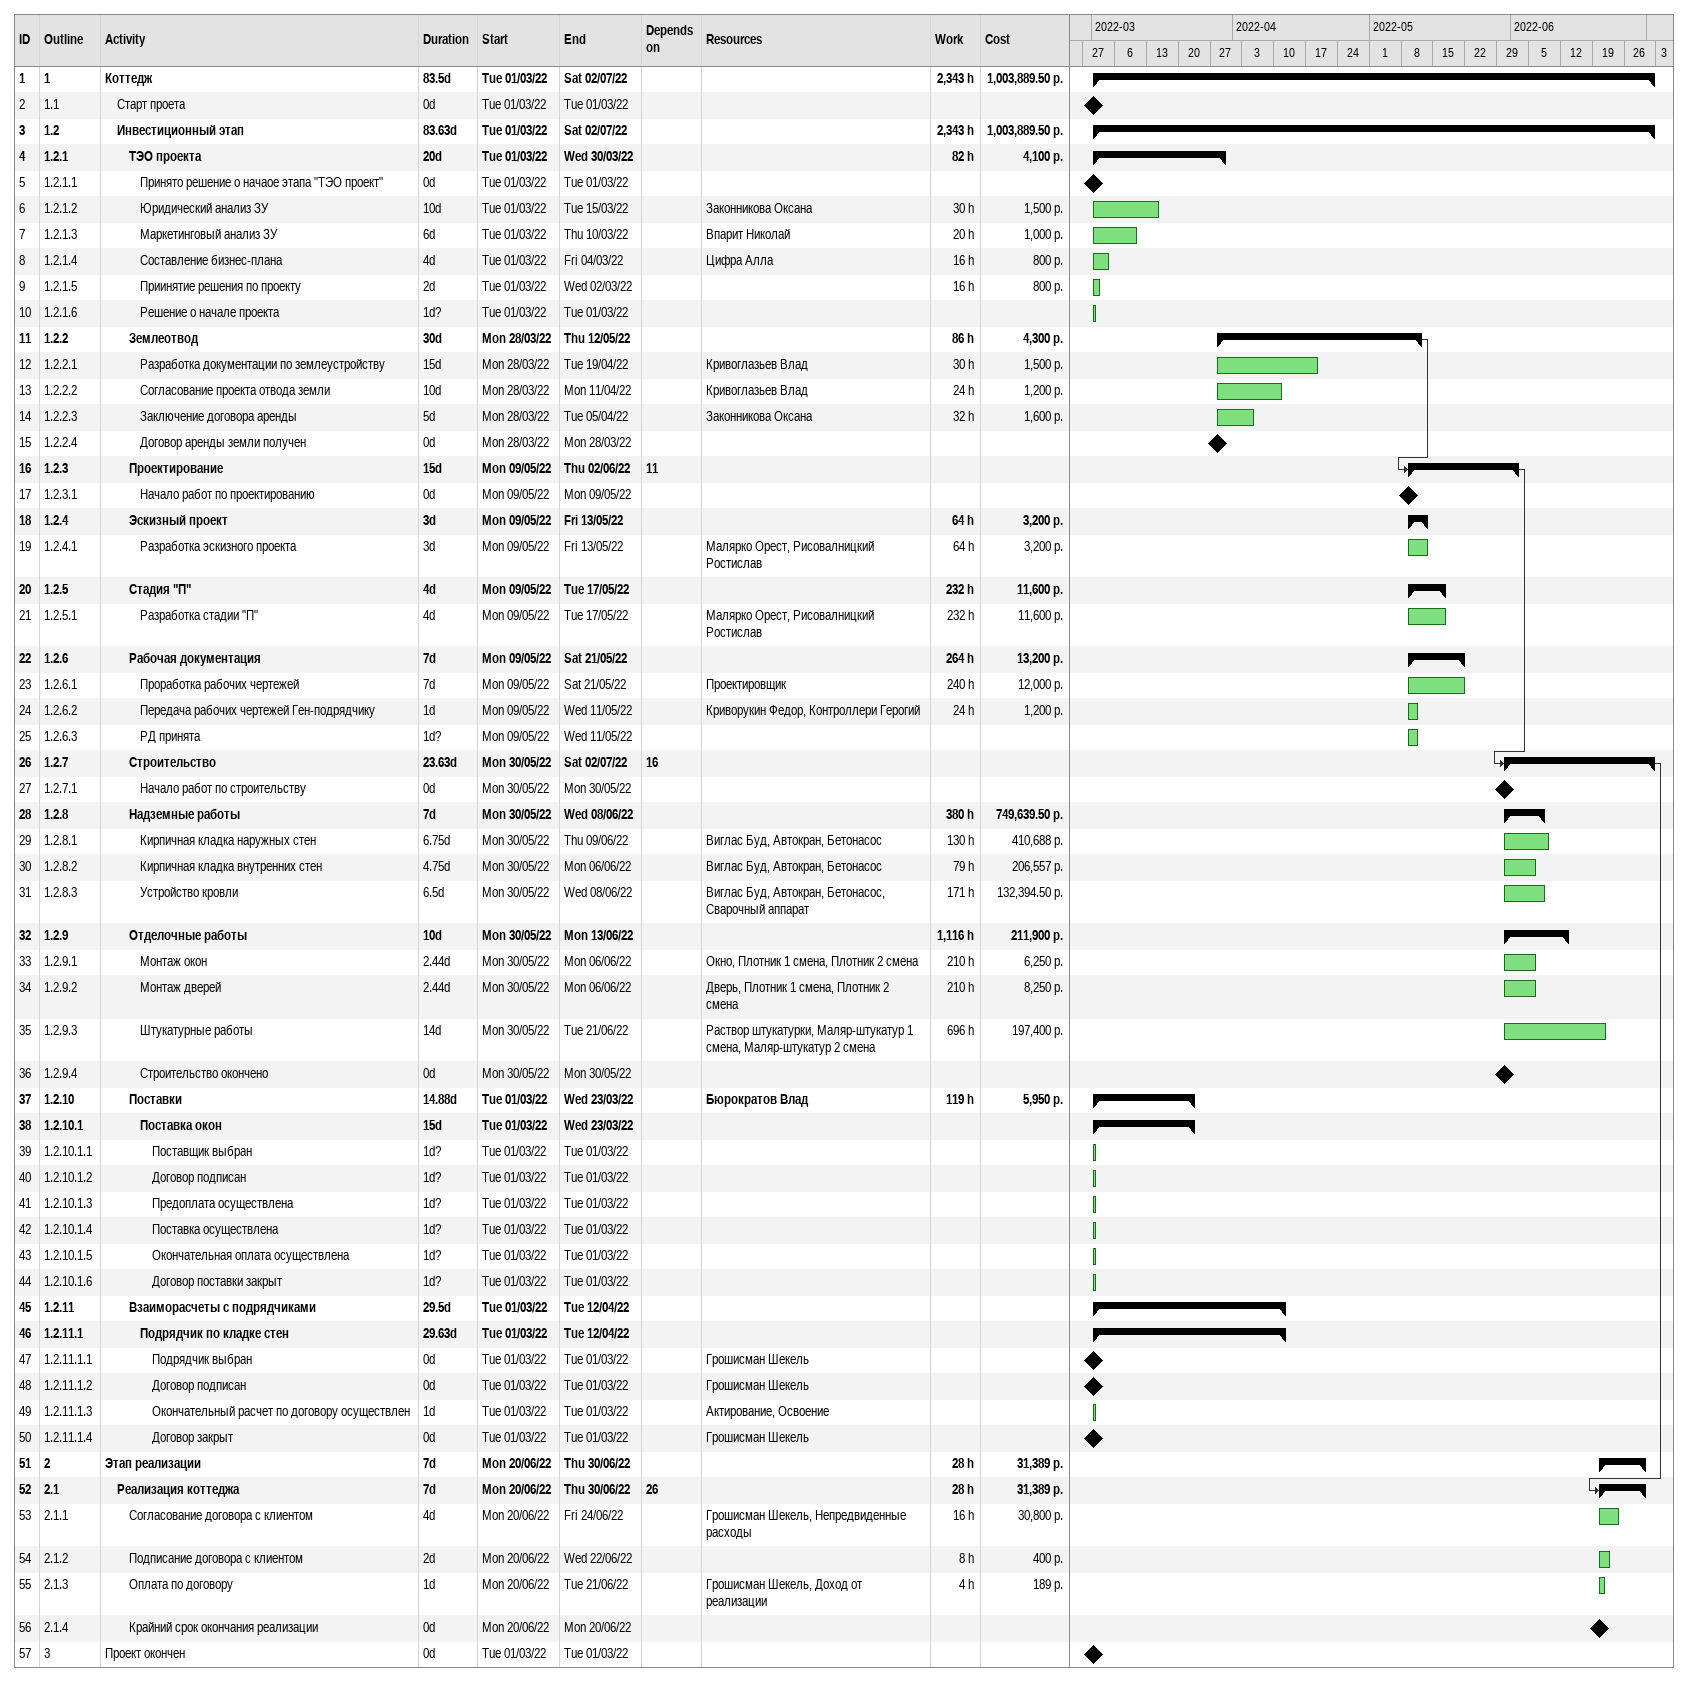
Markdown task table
| ID | WBS | Task | Duration | Start | Finish | Predecessors | Resources | Work (h) | Cost (р.) |
|---|---|---|---|---|---|---|---|---|---|
| 1 | 1 | **Коттедж** | 83.5d | 2022-03-01 | 2022-07-02 |  |  | 2343 | 1003889.50 |
| 2 | 1.1 | Старт проета | 0d | 2022-03-01 | 2022-03-01 |  |  |  |  |
| 3 | 1.2 | **Инвестиционный этап** | 83.63d | 2022-03-01 | 2022-07-02 |  |  | 2343 | 1003889.50 |
| 4 | 1.2.1 | **ТЭО проекта** | 20d | 2022-03-01 | 2022-03-30 |  |  | 82 | 4100 |
| 5 | 1.2.1.1 | Принято решение о начаое этапа "ТЭО проект" | 0d | 2022-03-01 | 2022-03-01 |  |  |  |  |
| 6 | 1.2.1.2 | Юридический анализ ЗУ | 10d | 2022-03-01 | 2022-03-15 |  | Законникова Оксана | 30 | 1500 |
| 7 | 1.2.1.3 | Маркетинговый анализ ЗУ | 6d | 2022-03-01 | 2022-03-10 |  | Впарит Николай | 20 | 1000 |
| 8 | 1.2.1.4 | Составление бизнес-плана | 4d | 2022-03-01 | 2022-03-04 |  | Цифра Алла | 16 | 800 |
| 9 | 1.2.1.5 | Приинятие решения по проекту | 2d | 2022-03-01 | 2022-03-02 |  |  | 16 | 800 |
| 10 | 1.2.1.6 | Решение о начале проекта | 1d? | 2022-03-01 | 2022-03-01 |  |  |  |  |
| 11 | 1.2.2 | **Землеотвод** | 30d | 2022-03-28 | 2022-05-12 |  |  | 86 | 4300 |
| 12 | 1.2.2.1 | Разработка документации по землеустройству | 15d | 2022-03-28 | 2022-04-19 |  | Кривоглазьев Влад | 30 | 1500 |
| 13 | 1.2.2.2 | Согласование проекта отвода земли | 10d | 2022-03-28 | 2022-04-11 |  | Кривоглазьев Влад | 24 | 1200 |
| 14 | 1.2.2.3 | Заключение договора аренды | 5d | 2022-03-28 | 2022-04-05 |  | Законникова Оксана | 32 | 1600 |
| 15 | 1.2.2.4 | Договор аренды земли получен | 0d | 2022-03-28 | 2022-03-28 |  |  |  |  |
| 16 | 1.2.3 | **Проектирование** | 15d | 2022-05-09 | 2022-06-02 | 11 |  |  |  |
| 17 | 1.2.3.1 | Начало работ по проектированию | 0d | 2022-05-09 | 2022-05-09 |  |  |  |  |
| 18 | 1.2.4 | **Эскизный проект** | 3d | 2022-05-09 | 2022-05-13 |  |  | 64 | 3200 |
| 19 | 1.2.4.1 | Разработка эскизного проекта | 3d | 2022-05-09 | 2022-05-13 |  | Малярко Орест, Рисовалницкий Ростислав | 64 | 3200 |
| 20 | 1.2.5 | **Стадия "П"** | 4d | 2022-05-09 | 2022-05-17 |  |  | 232 | 11600 |
| 21 | 1.2.5.1 | Разработка стадии "П" | 4d | 2022-05-09 | 2022-05-17 |  | Малярко Орест, Рисовалницкий Ростислав | 232 | 11600 |
| 22 | 1.2.6 | **Рабочая документация** | 7d | 2022-05-09 | 2022-05-21 |  |  | 264 | 13200 |
| 23 | 1.2.6.1 | Проработка рабочих чертежей | 7d | 2022-05-09 | 2022-05-21 |  | Проектировщик | 240 | 12000 |
| 24 | 1.2.6.2 | Передача рабочих чертежей Ген-подрядчику | 1d | 2022-05-09 | 2022-05-11 |  | Криворукин Федор, Контроллери Герогий | 24 | 1200 |
| 25 | 1.2.6.3 | РД принята | 1d? | 2022-05-09 | 2022-05-11 |  |  |  |  |
| 26 | 1.2.7 | **Строительство** | 23.63d | 2022-05-30 | 2022-07-02 | 16 |  |  |  |
| 27 | 1.2.7.1 | Начало работ по строительству | 0d | 2022-05-30 | 2022-05-30 |  |  |  |  |
| 28 | 1.2.8 | **Надземные работы** | 7d | 2022-05-30 | 2022-06-08 |  |  | 380 | 749639.50 |
| 29 | 1.2.8.1 | Кирпичная кладка наружных стен | 6.75d | 2022-05-30 | 2022-06-09 |  | Виглас Буд, Автокран, Бетонасос | 130 | 410688 |
| 30 | 1.2.8.2 | Кирпичная кладка внутренних стен | 4.75d | 2022-05-30 | 2022-06-06 |  | Виглас Буд, Автокран, Бетонасос | 79 | 206557 |
| 31 | 1.2.8.3 | Устройство кровли | 6.5d | 2022-05-30 | 2022-06-08 |  | Виглас Буд, Автокран, Бетонасос, Сварочный аппарат | 171 | 132394.50 |
| 32 | 1.2.9 | **Отделочные работы** | 10d | 2022-05-30 | 2022-06-13 |  |  | 1116 | 211900 |
| 33 | 1.2.9.1 | Монтаж окон | 2.44d | 2022-05-30 | 2022-06-06 |  | Окно, Плотник 1 смена, Плотник 2 смена | 210 | 6250 |
| 34 | 1.2.9.2 | Монтаж дверей | 2.44d | 2022-05-30 | 2022-06-06 |  | Дверь, Плотник 1 смена, Плотник 2 смена | 210 | 8250 |
| 35 | 1.2.9.3 | Штукатурные работы | 14d | 2022-05-30 | 2022-06-21 |  | Раствор штукатурки, Маляр-штукатур 1 смена, Маляр-штукатур 2 смена | 696 | 197400 |
| 36 | 1.2.9.4 | Строительство окончено | 0d | 2022-05-30 | 2022-05-30 |  |  |  |  |
| 37 | 1.2.10 | **Поставки** | 14.88d | 2022-03-01 | 2022-03-23 |  | Бюрократов Влад | 119 | 5950 |
| 38 | 1.2.10.1 | **Поставка окон** | 15d | 2022-03-01 | 2022-03-23 |  |  |  |  |
| 39 | 1.2.10.1.1 | Поставщик выбран | 1d? | 2022-03-01 | 2022-03-01 |  |  |  |  |
| 40 | 1.2.10.1.2 | Договор подписан | 1d? | 2022-03-01 | 2022-03-01 |  |  |  |  |
| 41 | 1.2.10.1.3 | Предоплата осуществлена | 1d? | 2022-03-01 | 2022-03-01 |  |  |  |  |
| 42 | 1.2.10.1.4 | Поставка осуществлена | 1d? | 2022-03-01 | 2022-03-01 |  |  |  |  |
| 43 | 1.2.10.1.5 | Окончательная оплата осуществлена | 1d? | 2022-03-01 | 2022-03-01 |  |  |  |  |
| 44 | 1.2.10.1.6 | Договор поставки закрыт | 1d? | 2022-03-01 | 2022-03-01 |  |  |  |  |
| 45 | 1.2.11 | **Взаиморасчеты с подрядчиками** | 29.5d | 2022-03-01 | 2022-04-12 |  |  |  |  |
| 46 | 1.2.11.1 | **Подрядчик по кладке стен** | 29.63d | 2022-03-01 | 2022-04-12 |  |  |  |  |
| 47 | 1.2.11.1.1 | Подрядчик выбран | 0d | 2022-03-01 | 2022-03-01 |  | Грошисман Шекель |  |  |
| 48 | 1.2.11.1.2 | Договор подписан | 0d | 2022-03-01 | 2022-03-01 |  | Грошисман Шекель |  |  |
| 49 | 1.2.11.1.3 | Окончательный расчет по договору осуществлен | 1d | 2022-03-01 | 2022-03-01 |  | Актирование, Освоение |  |  |
| 50 | 1.2.11.1.4 | Договор закрыт | 0d | 2022-03-01 | 2022-03-01 |  | Грошисман Шекель |  |  |
| 51 | 2 | **Этап реализации** | 7d | 2022-06-20 | 2022-06-30 |  |  | 28 | 31389 |
| 52 | 2.1 | **Реализация коттеджа** | 7d | 2022-06-20 | 2022-06-30 | 26 |  | 28 | 31389 |
| 53 | 2.1.1 | Согласование договора с клиентом | 4d | 2022-06-20 | 2022-06-24 |  | Грошисман Шекель, Непредвиденные расходы | 16 | 30800 |
| 54 | 2.1.2 | Подписание договора с клиентом | 2d | 2022-06-20 | 2022-06-22 |  |  | 8 | 400 |
| 55 | 2.1.3 | Оплата по договору | 1d | 2022-06-20 | 2022-06-21 |  | Грошисман Шекель, Доход от реализации | 4 | 189 |
| 56 | 2.1.4 | Крайний срок окончания реализации | 0d | 2022-06-20 | 2022-06-20 |  |  |  |  |
| 57 | 3 | Проект окончен | 0d | 2022-03-01 | 2022-03-01 |  |  |  |  |
